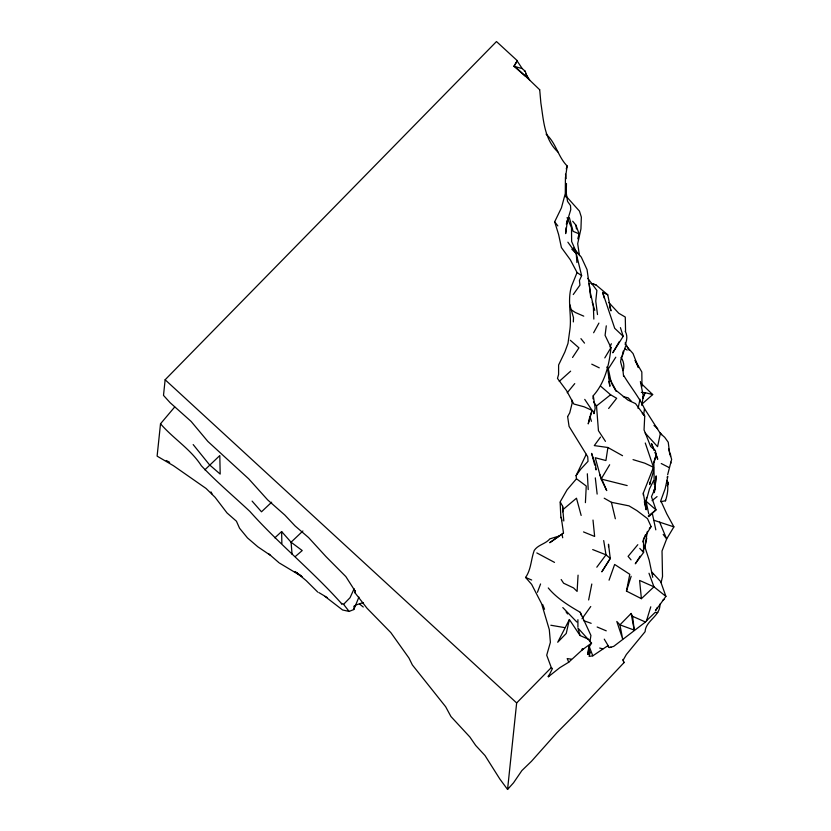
<?xml version="1.0" encoding="UTF-8"?>
<svg xmlns="http://www.w3.org/2000/svg" width="831" height="831" viewBox="0 0 831 831"><rect width="100%" height="100%" fill="white"/><g stroke="black" fill="none" stroke-linecap="round" stroke-linejoin="round"><path stroke-width="1.25" d="M643.298 495.089L643.319 493.063L653.488 467.261L645.272 443.006M588.867 639.455L580.08 635.528L577.929 628.007L591.558 643.101L582.354 649.769L568.736 662.214L559.814 667.667L548.356 676.777L552.438 668.571L551.296 667.584L546.715 655.202L550.392 642.29L549.301 629.607L541.573 603.649L531.643 584.38L525.587 577.441C531.227 569.412 530.916 559.45 534.25 550.413C538.072 544.658 545.645 543.993 549.831 538.872L559.242 536.016L563.501 533.055L561.247 517.298L561.777 520.611M654.236 484.4L653.862 463.241L656.21 454.806L655.244 450.381L650.694 446.559L644.056 429.949L644.721 416.071L635.528 403.606L627.956 400.106L615.916 390.31L609.268 377.866M566.462 183.454L566.171 197.217L565.662 190.206M566.181 196.272L579.446 211.116L581.347 217.088L580.942 228.899L577.69 243.691L579.467 255.647M660.52 501.685L665.496 500.802L665.527 500.106M573.348 321.919L573.504 317.681L569.671 304.229M585.408 502.651L586.25 486.031L576.485 478.77L576.07 475.654L586.239 454.297L569.069 426.407L567.625 416.56M578.064 575.156L577.109 591.423L573.587 587.953L563.615 583.206L561.174 579.519M649.832 482.209L649.676 484.535L653.353 471.748L653.488 467.261L644.835 463.199L633.035 459.616M325.004 596.429L342.559 609.964L349.113 611.429L353.798 609.538L358.93 597.105M566.088 227.767L565.641 233.615L567.583 219.716L566.368 224.266L570.762 209.661L570.502 205.548L567.521 201.362L565.859 190.32M592.97 398.797L593.282 395.67C604.916 382.748 609.331 364.57 610.982 347.597L605.082 335.35L606.287 325.835M174.687 407.003L160.518 423.779L157.111 456.146L173.45 465.713L206.078 488.462L215.094 497.312L227.008 512.935L236.44 521.224L239.546 528.225L247.493 537.927L257.849 546.819L270.553 555.409L278.499 562.296M525.659 76.452L513.984 66.303L517.287 60.684L496.481 41.55L165.14 379.757L163.499 395.39L170.106 402.682L191.12 421.431L207.854 441.438L248.749 478.885L267.624 499.857L284.846 515.075L295.047 525.919L308.592 537.584L325.929 556.552L345.883 576.641L355.356 591.454L355.034 592.856L367.032 608.25L390.84 632.609L408.945 658.017L412.373 664.956L445.655 706.745L450.953 716.551L469.868 737.004L475.675 745.428L485.013 755.545L499.867 779.062L507.564 789.45L513.527 782.812L521.878 770.576L531.487 761.279L556.895 732.734L576.672 712.863L623.967 662.65L623.115 660.219L626.304 654.568L645.105 631.685C645.552 620.622 660.614 616.083 659.918 604.168M507.564 789.45L516.653 702.943L551.296 667.584M355.034 592.856L355.273 590.612M621.37 357.164L620.57 361.786L622.97 370.564L623.572 376.308M643.661 414.96L644.472 408.623C638.842 396.854 630.459 386.768 623.676 375.456M353.798 609.538L354.276 606.111M646.601 497.426L646.071 501.186L648.72 513.859M546.081 134.144C556.116 142.984 557.85 156.571 567.168 165.982L565.433 177.73L565.288 193.561L561.434 207.833L554.672 221.794L557.85 225.928M600.491 437.127L594.29 445.593L607.918 447.504L605.913 460.54L595.276 457.736L600.761 477.867M641.812 405.424L643.287 395.92L640.369 381.533M588.753 649.323L590.103 652.522L587.849 654.329L589.345 645.542M589.937 641.75L590.924 635.435L580.256 612.312C568.788 605.674 556.749 598.278 548.263 587.953M647.37 531.414L644.918 546.964L642.789 551.067M667.179 477.493L667.324 476.693M588.639 599.972L591.807 584.016M648.99 573.245L653.945 586.811L641.397 598.673L626.46 591.09L629.784 574.304L614.649 564.457L609.061 580.173M638.083 408.468L639.984 399.244M646.747 538.208L644.918 546.964L649.198 560.271L652.74 577.306M644.472 408.623L660.375 433.491L657.57 446.663L645.157 433.024M667.657 474.698L671.645 459.387L668.581 448.636M667.854 476.35L665.174 488.659L660.77 500.688L666.784 513.89L673.889 526.875L666.649 538.966L662.027 550.984L662.525 576.454L661.123 582.645M569.38 619.562L566.243 633.451L557.705 642.249L569.38 619.562L580.08 635.528M623.281 351.056L621.889 357.153L625.701 345.914M577.805 238.829L579.072 233.843L575.945 225.201L572.684 221.223M562.608 511.844L563.221 509.403L562.535 506.058L560.416 502.34M590.103 652.522L589.096 656.376L592.783 655.836L608.095 645.562L604.262 639.143M642.675 541.937L645.531 534.613M608.292 646.591L609.528 647.526L613.662 646.404L645.49 622.024L646.528 620.736L650.777 606.796M566.233 168.963L567.168 165.982M626.46 591.09L631.155 576.309M653.602 462.898L656.21 454.806L655.254 452.563M623.021 370.647C624.777 366.263 623.572 361.371 621.245 357.455M625.172 344.636C627.052 340.44 627.644 335.319 625.203 331.257M665.496 500.802C667.594 494.258 668.82 487.08 666.742 480.38M642.976 398.423L645.136 392.658L652.688 394.59L642.456 403.648M537.449 592.264L540.576 583.964M587.849 654.329L588.618 647.92L591.558 643.101M590.353 415.105L592.129 410.421L584.733 399.379M610.016 347.005L611.346 343.733M554.672 221.794L558.629 234.581L561.413 247.565L570.346 259.802L577.067 272.506L571.603 285.999C567.074 300.168 571.759 314.637 569.973 328.993L567.988 343.4L564.893 351.929L558.609 364.996L558.577 374.49L557.476 378.406L566.565 390.632L573.837 404.022L584.183 406.826L592.129 410.421L588.223 423.893L589.906 416.279L591.443 421.307M354.151 588.722L350.028 597.718L343.577 604.334L341.416 603.431C312.508 571.011 278.707 543.806 249.892 511.449C233.708 496.273 216.569 481.918 201.341 465.755C190.652 449.031 173.243 438.633 160.518 423.779M567.874 242.195L576.247 253.59L581.627 275.695L579.415 280.514L579.955 285.106L573.255 294.538M653.665 480.484L649.499 488.846L646.071 501.186L655.991 509.891L648.803 516.685M657.331 607.43L655.42 610.806L665.922 596.388L660.624 581.523L651.992 572.227L653.021 574.439M642.779 397.208L645.136 392.658L641.345 392.388M593.625 332.753L598.912 323.103M517.287 60.684L513.984 66.303L522.232 68.599L525.223 71.269L527.612 78.135L514.327 65.961M567.739 416.362L569.734 412.862L572.144 403.16L571.718 399.815M619.324 341.562L612.759 352.801L623.208 336.326L620.414 327.622M560.863 517.588L560.125 501.945L567.085 489.791L576.485 478.77M599.639 474.314L606.713 490.591L601.135 479.04L609.663 464.758M604.791 357.901L610.982 347.597M604.21 498.216L611.408 502.298L629.005 505.861L636.92 510.618L647.505 518.637L651.109 526.584L643.506 539.018L643.599 552.47L635.289 563.813L640.119 556.188M611.065 381.709L608.313 368.891L615.792 357.205M572.549 357.475L578.937 347.846L570.315 340.284M548.283 676.59L549.416 674.938M653.592 490.55L654.973 488.576L656.21 475.903L654.298 492.669L654.973 488.576L651.462 496.689L655.991 509.891L648.242 516.082M539.641 89.717L527.467 78M582.022 618.783L590.748 606.516M576.07 475.654L580.776 469.151L588.016 461.33L587.735 456.832L586.239 454.297M596.803 567.199L606.007 554.828L603.701 540.586M608.635 408.488L616.675 398.288L610.588 394.767L600.813 386.322M667.158 485.73L668.415 484.182L668.197 482.894M567.23 392.762L574.751 383.61M637.803 544.689L628.101 556.375L631.041 559.855M204.873 469.827L219.799 455.544L220.184 474.096L209.547 464.861L193.176 444.585M649.333 528.402L651.109 526.584M631.124 613.455L619.936 624.86L622.689 639.112L616.81 621.474L619.936 624.86L634.23 630.095L632.578 616.322L631.124 613.455L634.23 630.095M646.528 620.736L655.005 612.52L657.788 612.499M302.9 530.999L291.068 542.217L292.065 554.308M271.664 502.215L261.495 511.803L252.105 501.114M274.853 537.823L281.616 531.549L291.068 542.217L302.214 550.548L295.285 556.552M559.253 381.367L570.637 371.156M563.501 533.055L549.707 542.716L559.242 536.016M563.221 509.403L576.475 498.205L581.149 515.438M652.065 500.646L657.051 496.585M605.456 441.375L598.445 430.687L596.513 405.954L610.588 394.767M662.494 600.491L664.478 599.193M355.554 605.591L354.089 606.183L355.076 606.526M356.021 604.947L363.313 602.579M609.528 647.526L610.972 647.224M524.403 71.373L525.223 71.269M571.427 659.201L567.189 658.567L568.736 662.214M550.828 625.244L564.768 627.634M582.354 649.769L582.209 649.053L583.04 649.208M623.323 396.688L628.122 397.81L631.446 401.363M601.135 479.04L627.176 485.574M599.67 648.024L602.88 648.897M591.298 283.527L595.962 284.867L607.752 294.797L610.993 310.867L609.466 306.224M591.101 283.454L595.962 284.867M653.54 520.154L673.889 526.875M583.487 620.591L591.163 623.323M592.7 549.571L606.007 554.828L610.266 558.463L601.904 571.707L610.266 558.463L608.5 544.232L608.531 546.705M583.507 531.923L594.643 536.452L593.002 520.05M579.072 233.843L573.089 231.33L569.36 217.608M597.157 627L606.246 630.833M525.587 577.441L531.684 580.028M583.757 316.154L575.291 312.466L570.606 309.329M632.578 616.322L645.49 622.024M604.303 298.163L602.631 292.387L607.752 294.797M591.755 364.165L599.255 367.832M279.091 562.836L302.172 576.704M622.544 455.7L607.918 447.504M624.995 348.947L627.197 350.069M661.247 463.521L668.872 467.427M536.816 552.927L554.516 562.39M166.252 460.499L169.669 462.285M297.321 573.006L295.067 571.801L301.31 575.873M318.896 592.586L327.445 597.718M577.067 272.506L581.627 275.695M665.922 596.388L653.945 586.811L639.6 580.433L641.397 598.673M296.501 572.569L306.203 580.63L317.785 592.119M359.574 604.075L363.282 607.025M349.113 611.429L343.577 604.334M623.208 336.326L614.701 328.297L602.631 292.387M653.997 425.493L657.643 428.609M660.375 433.491L664.686 437.293L668.249 442.248L669.786 454.713M268.829 553.83L270.553 555.409M165.14 379.757L516.653 702.943M641.179 383.444L652.688 394.59M571.832 249.217L576.247 253.59L576.901 262.544M562.816 607.575L576.849 622.024M639.787 548.387L643.599 552.47M608.77 302.484L618.763 313.266L625.276 317.047L625.566 331.465M627.156 346.922L633.056 353.57L638.468 367.603L635.164 360.602M642.228 413.225L644.721 416.071M573.432 247.981L581.305 257.153L587.05 269.628L590.363 292.792L593.344 305.683L593.833 319.083M606.796 367.042L608.313 368.891M580.931 338.643L584.515 343.12M587.808 278.343L596.887 290.414L595.754 301.102L597.51 314.565M663.19 534.426L666.649 538.966L659.606 522.086M660.105 432.65L661.621 434.665M593.521 401.903L596.513 405.954M557.83 151.928C544.191 139.089 543.599 120.308 540.888 103.137L539.693 89.634M566.098 611.948L567.573 613.953M517.059 60.829L522.232 68.599M525.805 73.917L529.669 80.067M582.209 649.053L582.583 649.665M527.124 77.325L527.612 78.135M635.216 360.477L641.833 371.997L641.968 386.384M611.315 382.873L616.124 391.339M625.151 342.86L629.129 350.235M210.981 491.89L212.019 493.853M622.907 659.44L623.967 662.65M548.294 675.977L548.605 676.652M577.036 253.756L571.635 241.52L571.499 227.694L567.085 217.618M654.309 450.309L651.462 443.557L654.142 450.277M655.036 452.521L657.726 459.242L656.21 454.806M542.653 604.49L544.554 609.279M589.137 646.227L592.783 655.836M580.256 612.312L581.503 615.678M341.416 603.431L341.676 604.199M592.202 302.245L594.799 310.347M667.615 481.44L668.415 484.182M594.767 465.204L591.62 453.383L595.578 465.111L596.035 469.93L595.401 467.573M611.408 502.298L615.345 518.762M644.337 501.716L646.175 509.787L643.319 493.063M608.811 381.408L609.902 386.27L607.482 367.51M652.345 513.558L655.815 529.846M608.095 645.562L608.354 646.933M562.234 535.278L562.712 537.771M593.282 395.67L595.173 408.198L593.968 413.703L593.729 411.137M565.495 174.157L566.16 178.623M575.945 225.201L576.454 228.92M595.308 477.877L597.146 494.092M589.169 283.506L590.706 297.623M562.535 506.058L563.802 520.975M587.33 473.774L588.223 489.573M670.762 462.119L670.814 463.324M281.616 531.549L281.865 543.464M646.103 503.711L646.144 506.245M670.513 454.297L670.534 456.531M577.909 619.697L577.919 626.823"/></g></svg>
